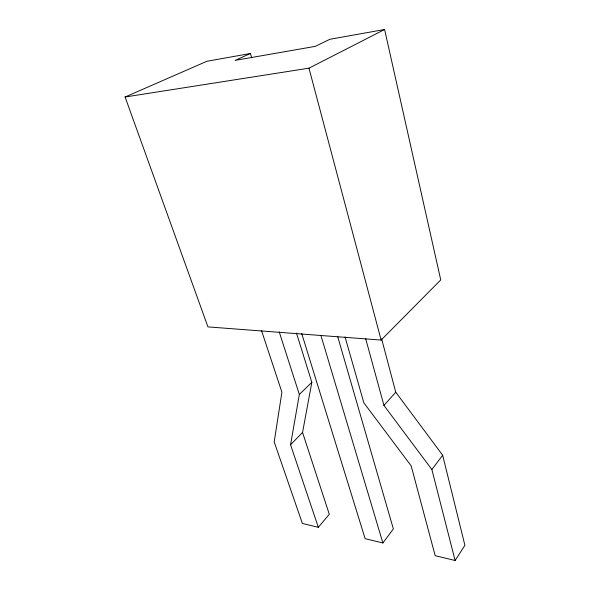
<?xml version="1.0" encoding="UTF-8"?>
<svg xmlns="http://www.w3.org/2000/svg" width="590" height="590" viewBox="0 0 590 590"><rect width="100%" height="100%" fill="white"/><g stroke="black" fill="none" stroke-linecap="round" stroke-linejoin="round"><path stroke-width="0.89" d="M296.49 333.121L311.844 382.342L302.552 432.448L329.286 514.266L318.327 527.32L290.56 444.772L299.337 394.467L279.21 331.838M345.062 336.927L363.853 402.823L411.178 465.901L435.184 555.669L455.111 560.5L464.905 545.337L442.67 455.222L395.757 392.202L381.597 338.749M301.667 333.365L365.122 538.67L382.888 542.977L393.368 528.95L337.613 336.256M455.111 560.5L431.873 469.529L442.67 455.222M431.873 469.529L383.95 405.419L395.757 392.202M290.56 444.772L302.552 432.448M250.411 53.498L206.861 61.286L125.095 97.011L207.946 326.897L381.133 340.076L440.745 279.918L384.599 29.5L329.899 39.279L315.289 46.359L235.204 60.364L250.411 53.498L251.701 57.923M299.337 394.467L311.844 382.342M125.095 97.011L308.968 68.175L384.599 29.5M318.327 527.32L302.375 523.448L274.195 441.903L281.909 392.21L261.547 330.688M320.945 335.518L382.888 542.977M365.564 338.284L383.95 405.419M308.968 68.175L381.133 340.076"/></g></svg>
